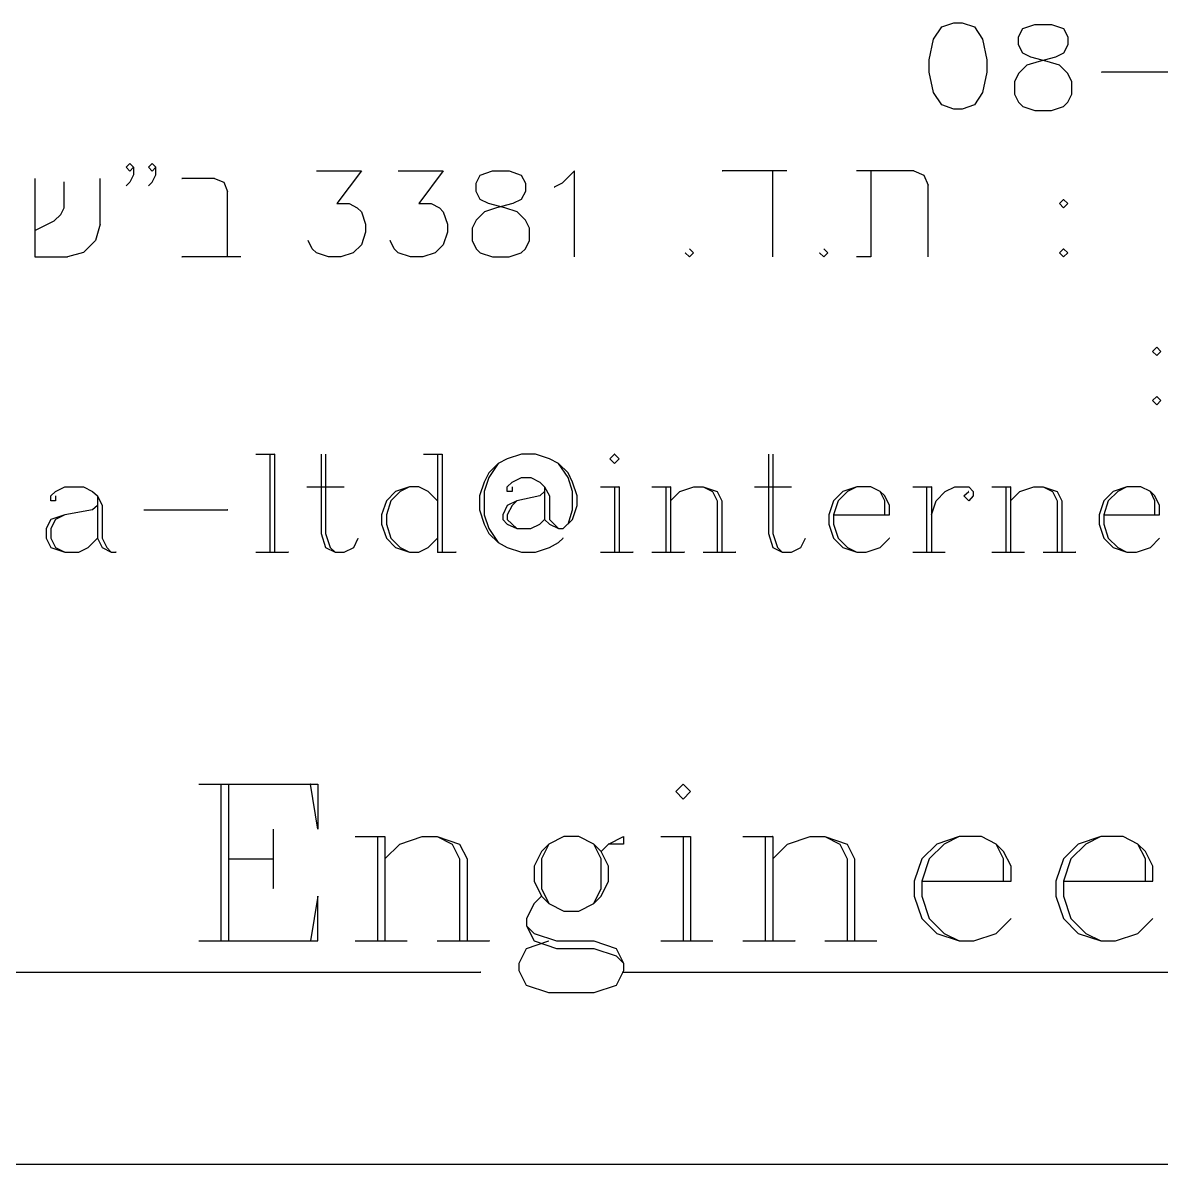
# Model space of a CAD drawing. Extents: x 271 to 16033, y -55852 to 2525.
# Drawn here: x 15936.608 to 15940.24, y -55795.2 to -55791.556 of the extents above; entities that cross this region are included whole.
import ezdxf

# ---------------------------------------------------------------- set-up
doc = ezdxf.new("R2010")
doc.units = 0
doc.header["$MEASUREMENT"] = 0
doc.layers.add('1501-KIR-BETON', color=30, linetype='Continuous')
doc.layers.add('LOGO', color=7, linetype='Continuous')

msp = doc.modelspace()

# ---------------------------------------------------------------- linework, layer by layer
at = {"layer": '1501-KIR-BETON', "color": 250, "linetype": 'Continuous', "ltscale": 0.125}
for p, q in [((15939.51365, -55791.60844, 1172.19571), (15939.54007, -55791.56955, 1172.19571)), ((15939.54007, -55791.56955, 1172.19571), (15939.57897, -55791.55634, 1172.19571)), ((15939.57897, -55791.55634, 1172.19571), (15939.60539, -55791.55634, 1172.19571)), ((15939.60539, -55791.55634, 1172.19571), (15939.60612, -55791.55634, 1172.19571)), ((15939.60539, -55791.55634, 1172.19571), (15939.64429, -55791.56955, 1172.19571)), ((15939.64429, -55791.56955, 1172.19571), (15939.67071, -55791.60844, 1172.19571)), ((15939.79844, -55791.57438, 1172.19571), (15939.83734, -55791.56117, 1172.19571)), ((15939.83734, -55791.56117, 1172.19571), (15939.89018, -55791.56117, 1172.19571)), ((15939.89018, -55791.56117, 1172.19571), (15939.89091, -55791.56117, 1172.19571)), ((15939.89018, -55791.56117, 1172.19571), (15939.92908, -55791.57438, 1172.19571)), ((15939.50044, -55791.67449, 1172.19571), (15939.51365, -55791.60844, 1172.19571)), ((15939.67071, -55791.60844, 1172.19571), (15939.68392, -55791.67449, 1172.19571)), ((15939.78523, -55791.6008, 1172.19571), (15939.79844, -55791.57438, 1172.19571)), ((15939.78523, -55791.62649, 1172.19571), (15939.78523, -55791.6008, 1172.19571)), ((15939.92908, -55791.57438, 1172.19571), (15939.94229, -55791.6008, 1172.19571)), ((15939.94229, -55791.6008, 1172.19571), (15939.94229, -55791.62649, 1172.19571)), ((15939.79844, -55791.65291, 1172.19571), (15939.78523, -55791.62649, 1172.19571)), ((15939.94229, -55791.62649, 1172.19571), (15939.92908, -55791.65291, 1172.19571)), ((15939.50044, -55791.71339, 1172.19571), (15939.50044, -55791.67449, 1172.19571)), ((15939.68392, -55791.67449, 1172.19571), (15939.68392, -55791.71339, 1172.19571)), ((15939.82486, -55791.66612, 1172.19571), (15939.79844, -55791.65291, 1172.19571)), ((15939.85055, -55791.67933, 1172.19571), (15939.81165, -55791.6918, 1172.19571)), ((15939.87697, -55791.67933, 1172.19571), (15939.82486, -55791.66612, 1172.19571)), ((15939.90339, -55791.66612, 1172.19571), (15939.85055, -55791.67933, 1172.19571)), ((15939.91587, -55791.6918, 1172.19571), (15939.87697, -55791.67933, 1172.19571)), ((15939.92908, -55791.65291, 1172.19571), (15939.90339, -55791.66612, 1172.19571)), ((15939.51365, -55791.77871, 1172.19571), (15939.50044, -55791.71339, 1172.19571)), ((15939.68392, -55791.71339, 1172.19571), (15939.67071, -55791.77871, 1172.19571)), ((15939.81165, -55791.6918, 1172.19571), (15939.78523, -55791.71822, 1172.19571)), ((15939.94229, -55791.71822, 1172.19571), (15939.91587, -55791.6918, 1172.19571)), ((15940.28571, -55791.71339, 1172.19571), (15940.05013, -55791.71339, 1172.19571)), ((15940.05013, -55791.71339, 1172.19571), (15940.05086, -55791.71339, 1172.19571)), ((15939.78523, -55791.71822, 1172.19571), (15939.77202, -55791.74464, 1172.19571)), ((15939.77202, -55791.74464, 1172.19571), (15939.77202, -55791.78354, 1172.19571)), ((15939.9555, -55791.74464, 1172.19571), (15939.94229, -55791.71822, 1172.19571)), ((15939.9555, -55791.78354, 1172.19571), (15939.9555, -55791.74464, 1172.19571)), ((15939.54007, -55791.81834, 1172.19571), (15939.51365, -55791.77871, 1172.19571)), ((15939.67071, -55791.77871, 1172.19571), (15939.64429, -55791.81834, 1172.19571)), ((15939.77202, -55791.78354, 1172.19571), (15939.78523, -55791.80996, 1172.19571)), ((15939.94229, -55791.80996, 1172.19571), (15939.9555, -55791.78354, 1172.19571)), ((15939.57897, -55791.83155, 1172.19571), (15939.54007, -55791.81834, 1172.19571)), ((15939.64429, -55791.81834, 1172.19571), (15939.60539, -55791.83155, 1172.19571)), ((15939.78523, -55791.80996, 1172.19571), (15939.79844, -55791.82317, 1172.19571)), ((15939.79844, -55791.82317, 1172.19571), (15939.83734, -55791.83638, 1172.19571)), ((15939.89018, -55791.83638, 1172.19571), (15939.92908, -55791.82317, 1172.19571)), ((15939.92908, -55791.82317, 1172.19571), (15939.94229, -55791.80996, 1172.19571)), ((15939.60539, -55791.83155, 1172.19571), (15939.57897, -55791.83155, 1172.19571)), ((15939.83734, -55791.83638, 1172.19571), (15939.89018, -55791.83638, 1172.19571)), ((15936.93747, -55792.01754, 1172.19571), (15936.9494, -55792.00561, 1172.19571)), ((15936.9494, -55792.00561, 1172.19571), (15936.96134, -55792.01754, 1172.19571)), ((15937.02064, -55792.00561, 1172.19571), (15937.0087, -55792.01754, 1172.19571)), ((15937.03257, -55792.01754, 1172.19571), (15937.02064, -55792.00561, 1172.19571)), ((15936.9494, -55792.02948, 1172.19571), (15936.93747, -55792.01754, 1172.19571)), ((15936.96134, -55792.01754, 1172.19571), (15936.9494, -55792.02948, 1172.19571)), ((15936.96134, -55792.04141, 1172.19571), (15936.9494, -55792.06528, 1172.19571)), ((15936.96134, -55792.01754, 1172.19571), (15936.96134, -55792.04141, 1172.19571)), ((15937.0087, -55792.01754, 1172.19571), (15937.02064, -55792.02948, 1172.19571)), ((15937.02064, -55792.02948, 1172.19571), (15937.03257, -55792.01754, 1172.19571)), ((15937.02064, -55792.06528, 1172.19571), (15937.03257, -55792.04141, 1172.19571)), ((15937.03257, -55792.01754, 1172.19571), (15937.03295, -55792.01754, 1172.19571)), ((15937.03257, -55792.04141, 1172.19571), (15937.03257, -55792.01754, 1172.19571)), ((15937.54461, -55792.02896, 1172.19571), (15937.68845, -55792.02896, 1172.19571)), ((15937.68845, -55792.02896, 1172.19571), (15937.60993, -55792.13318, 1172.19571)), ((15937.80588, -55792.02896, 1172.19571), (15937.94972, -55792.02896, 1172.19571)), ((15937.94972, -55792.02896, 1172.19571), (15937.87119, -55792.13318, 1172.19571)), ((15938.05467, -55792.06786, 1172.19571), (15938.06788, -55792.04217, 1172.19571)), ((15938.06788, -55792.04217, 1172.19571), (15938.10677, -55792.02896, 1172.19571)), ((15938.10677, -55792.02896, 1172.19571), (15938.15961, -55792.02896, 1172.19571)), ((15938.15961, -55792.02896, 1172.19571), (15938.16035, -55792.02896, 1172.19571)), ((15938.15961, -55792.02896, 1172.19571), (15938.19851, -55792.04217, 1172.19571)), ((15938.19851, -55792.04217, 1172.19571), (15938.21172, -55792.06786, 1172.19571)), ((15938.36877, -55792.02896, 1172.19571), (15938.32914, -55792.06786, 1172.19571)), ((15938.36877, -55792.30344, 1172.19571), (15938.36877, -55792.02896, 1172.19571)), ((15939.04543, -55792.02896, 1172.19571), (15938.83994, -55792.02896, 1172.19571)), ((15938.83994, -55792.02896, 1172.19571), (15938.84067, -55792.02896, 1172.19571)), ((15938.99993, -55792.02896, 1172.19571), (15938.99993, -55792.30344, 1172.19571)), ((15939.45127, -55792.02896, 1172.19571), (15939.2678, -55792.02896, 1172.19571)), ((15939.2678, -55792.02896, 1172.19571), (15939.26853, -55792.02896, 1172.19571)), ((15939.31403, -55792.02896, 1172.19571), (15939.31403, -55792.30344, 1172.19571)), ((15939.45127, -55792.02896, 1172.19571), (15939.48356, -55792.04217, 1172.19571)), ((15939.48356, -55792.04217, 1172.19571), (15939.49677, -55792.07447, 1172.19571)), ((15936.64619, -55792.05334, 1172.19571), (15936.64619, -55792.30322, 1172.19571)), ((15936.7398, -55792.06379, 1172.19571), (15936.74018, -55792.06379, 1172.19571)), ((15936.7398, -55792.14696, 1172.19571), (15936.7398, -55792.06379, 1172.19571)), ((15936.8543, -55792.19917, 1172.19571), (15936.8543, -55792.05334, 1172.19571)), ((15936.8543, -55792.05334, 1172.19571), (15936.85467, -55792.05334, 1172.19571)), ((15936.9494, -55792.06528, 1172.19571), (15936.93747, -55792.07684, 1172.19571)), ((15936.93747, -55792.07684, 1172.19571), (15936.93784, -55792.07684, 1172.19571)), ((15937.0087, -55792.07684, 1172.19571), (15937.02064, -55792.06528, 1172.19571)), ((15937.2198, -55792.05334, 1172.19571), (15937.11574, -55792.05334, 1172.19571)), ((15937.11574, -55792.05334, 1172.19571), (15937.11611, -55792.05334, 1172.19571)), ((15937.2198, -55792.05334, 1172.19571), (15937.24926, -55792.06528, 1172.19571)), ((15937.24926, -55792.06528, 1172.19571), (15937.26157, -55792.09474, 1172.19571)), ((15938.05467, -55792.09428, 1172.19571), (15938.05467, -55792.06786, 1172.19571)), ((15938.21172, -55792.06786, 1172.19571), (15938.21172, -55792.09428, 1172.19571)), ((15938.32914, -55792.06786, 1172.19571), (15938.30346, -55792.08107, 1172.19571)), ((15938.30346, -55792.08107, 1172.19571), (15938.30419, -55792.08107, 1172.19571)), ((15939.49677, -55792.30344, 1172.19571), (15939.49677, -55792.07447, 1172.19571)), ((15939.49677, -55792.07447, 1172.19571), (15939.49751, -55792.07447, 1172.19571)), ((15939.49677, -55792.07447, 1172.19571), (15939.49751, -55792.07447, 1172.19571)), ((15937.26157, -55792.30322, 1172.19571), (15937.26157, -55792.09474, 1172.19571)), ((15937.26157, -55792.09474, 1172.19571), (15937.26194, -55792.09474, 1172.19571)), ((15937.26157, -55792.09474, 1172.19571), (15937.26194, -55792.09474, 1172.19571)), ((15938.06788, -55792.1207, 1172.19571), (15938.05467, -55792.09428, 1172.19571)), ((15938.21172, -55792.09428, 1172.19571), (15938.19851, -55792.1207, 1172.19571)), ((15936.72936, -55792.16784, 1172.19571), (15936.7398, -55792.14696, 1172.19571)), ((15937.60993, -55792.13318, 1172.19571), (15937.64882, -55792.13318, 1172.19571)), ((15937.64882, -55792.13318, 1172.19571), (15937.67524, -55792.14639, 1172.19571)), ((15937.67524, -55792.14639, 1172.19571), (15937.68845, -55792.1596, 1172.19571)), ((15937.87119, -55792.13318, 1172.19571), (15937.91082, -55792.13318, 1172.19571)), ((15937.91082, -55792.13318, 1172.19571), (15937.93724, -55792.14639, 1172.19571)), ((15937.93724, -55792.14639, 1172.19571), (15937.94972, -55792.1596, 1172.19571)), ((15938.0943, -55792.13318, 1172.19571), (15938.06788, -55792.1207, 1172.19571)), ((15938.11998, -55792.14639, 1172.19571), (15938.08109, -55792.1596, 1172.19571)), ((15938.1464, -55792.14639, 1172.19571), (15938.0943, -55792.13318, 1172.19571)), ((15938.17209, -55792.13318, 1172.19571), (15938.11998, -55792.14639, 1172.19571)), ((15938.1853, -55792.1596, 1172.19571), (15938.1464, -55792.14639, 1172.19571)), ((15938.19851, -55792.1207, 1172.19571), (15938.17209, -55792.13318, 1172.19571)), ((15939.91583, -55792.13318, 1172.19571), (15939.92904, -55792.1207, 1172.19571)), ((15939.92904, -55792.14639, 1172.19571), (15939.91583, -55792.13318, 1172.19571)), ((15939.92904, -55792.1207, 1172.19571), (15939.92977, -55792.1207, 1172.19571)), ((15939.92904, -55792.1207, 1172.19571), (15939.94225, -55792.13318, 1172.19571)), ((15939.94225, -55792.13318, 1172.19571), (15939.92904, -55792.14639, 1172.19571)), ((15936.64619, -55792.21968, 1172.19571), (15936.70847, -55792.18873, 1172.19571)), ((15936.70847, -55792.18873, 1172.19571), (15936.72936, -55792.16784, 1172.19571)), ((15937.68845, -55792.1596, 1172.19571), (15937.70166, -55792.19923, 1172.19571)), ((15937.94972, -55792.1596, 1172.19571), (15937.96293, -55792.19923, 1172.19571)), ((15938.05467, -55792.18602, 1172.19571), (15938.04146, -55792.21171, 1172.19571)), ((15938.08109, -55792.1596, 1172.19571), (15938.05467, -55792.18602, 1172.19571)), ((15938.21172, -55792.18602, 1172.19571), (15938.1853, -55792.1596, 1172.19571)), ((15938.22493, -55792.21171, 1172.19571), (15938.21172, -55792.18602, 1172.19571)), ((15936.8543, -55792.19917, 1172.19571), (15936.84013, -55792.25101, 1172.19571)), ((15937.70166, -55792.22492, 1172.19571), (15937.68845, -55792.26455, 1172.19571)), ((15937.70166, -55792.19923, 1172.19571), (15937.70166, -55792.22492, 1172.19571)), ((15937.96293, -55792.22492, 1172.19571), (15937.94972, -55792.26455, 1172.19571)), ((15937.96293, -55792.19923, 1172.19571), (15937.96293, -55792.22492, 1172.19571)), ((15938.04146, -55792.21171, 1172.19571), (15938.04146, -55792.25134, 1172.19571)), ((15938.22493, -55792.25134, 1172.19571), (15938.22493, -55792.21171, 1172.19571)), ((15936.84013, -55792.25101, 1172.19571), (15936.80209, -55792.28943, 1172.19571)), ((15937.51819, -55792.25134, 1172.19571), (15937.51892, -55792.25134, 1172.19571)), ((15937.5314, -55792.27776, 1172.19571), (15937.51819, -55792.25134, 1172.19571)), ((15937.78019, -55792.25134, 1172.19571), (15937.78092, -55792.25134, 1172.19571)), ((15937.7934, -55792.27776, 1172.19571), (15937.78019, -55792.25134, 1172.19571)), ((15938.04146, -55792.25134, 1172.19571), (15938.05467, -55792.27776, 1172.19571)), ((15938.21172, -55792.27776, 1172.19571), (15938.22493, -55792.25134, 1172.19571)), ((15936.80209, -55792.28943, 1172.19571), (15936.75025, -55792.30322, 1172.19571)), ((15937.54461, -55792.29097, 1172.19571), (15937.5314, -55792.27776, 1172.19571)), ((15937.58351, -55792.30344, 1172.19571), (15937.54461, -55792.29097, 1172.19571)), ((15937.66203, -55792.29097, 1172.19571), (15937.62314, -55792.30344, 1172.19571)), ((15937.68845, -55792.26455, 1172.19571), (15937.66203, -55792.29097, 1172.19571)), ((15937.80588, -55792.29097, 1172.19571), (15937.7934, -55792.27776, 1172.19571)), ((15937.84551, -55792.30344, 1172.19571), (15937.80588, -55792.29097, 1172.19571)), ((15937.92403, -55792.29097, 1172.19571), (15937.8844, -55792.30344, 1172.19571)), ((15937.94972, -55792.26455, 1172.19571), (15937.92403, -55792.29097, 1172.19571)), ((15938.05467, -55792.27776, 1172.19571), (15938.06788, -55792.29097, 1172.19571)), ((15938.06788, -55792.29097, 1172.19571), (15938.10677, -55792.30344, 1172.19571)), ((15938.15961, -55792.30344, 1172.19571), (15938.19851, -55792.29097, 1172.19571)), ((15938.19851, -55792.29097, 1172.19571), (15938.21172, -55792.27776, 1172.19571)), ((15938.72178, -55792.29097, 1172.19571), (15938.72251, -55792.29097, 1172.19571)), ((15938.73499, -55792.30344, 1172.19571), (15938.72178, -55792.29097, 1172.19571)), ((15938.73499, -55792.27776, 1172.19571), (15938.7482, -55792.29097, 1172.19571)), ((15938.7482, -55792.29097, 1172.19571), (15938.73499, -55792.30344, 1172.19571)), ((15939.15037, -55792.29097, 1172.19571), (15939.15111, -55792.29097, 1172.19571)), ((15939.16358, -55792.30344, 1172.19571), (15939.15037, -55792.29097, 1172.19571)), ((15939.16358, -55792.27776, 1172.19571), (15939.17679, -55792.29097, 1172.19571)), ((15939.17679, -55792.29097, 1172.19571), (15939.16358, -55792.30344, 1172.19571)), ((15939.91583, -55792.29097, 1172.19571), (15939.92904, -55792.27776, 1172.19571)), ((15939.92904, -55792.30344, 1172.19571), (15939.91583, -55792.29097, 1172.19571)), ((15939.92904, -55792.27776, 1172.19571), (15939.92977, -55792.27776, 1172.19571)), ((15939.92904, -55792.27776, 1172.19571), (15939.94225, -55792.29097, 1172.19571)), ((15939.94225, -55792.29097, 1172.19571), (15939.92904, -55792.30344, 1172.19571)), ((15936.64619, -55792.30322, 1172.19571), (15936.75025, -55792.30322, 1172.19571)), ((15936.75025, -55792.30322, 1172.19571), (15936.75062, -55792.30322, 1172.19571)), ((15936.75025, -55792.30322, 1172.19571), (15936.75062, -55792.30322, 1172.19571)), ((15937.30334, -55792.30322, 1172.19571), (15937.11574, -55792.30322, 1172.19571)), ((15937.11574, -55792.30322, 1172.19571), (15937.11611, -55792.30322, 1172.19571)), ((15937.62314, -55792.30344, 1172.19571), (15937.58351, -55792.30344, 1172.19571)), ((15937.8844, -55792.30344, 1172.19571), (15937.84551, -55792.30344, 1172.19571)), ((15938.10677, -55792.30344, 1172.19571), (15938.15961, -55792.30344, 1172.19571)), ((15938.99993, -55792.30344, 1172.19571), (15939.00066, -55792.30344, 1172.19571)), ((15939.2678, -55792.30344, 1172.19571), (15939.26853, -55792.30344, 1172.19571)), ((15939.31403, -55792.30344, 1172.19571), (15939.2678, -55792.30344, 1172.19571)), ((15940.21306, -55792.60507, 1172.19571), (15940.22627, -55792.59186, 1172.19571)), ((15940.22627, -55792.59186, 1172.19571), (15940.227, -55792.59186, 1172.19571)), ((15940.22627, -55792.59186, 1172.19571), (15940.23948, -55792.60507, 1172.19571)), ((15940.22627, -55792.61828, 1172.19571), (15940.21306, -55792.60507, 1172.19571)), ((15940.23948, -55792.60507, 1172.19571), (15940.22627, -55792.61828, 1172.19571)), ((15940.21306, -55792.76213, 1172.19571), (15940.22627, -55792.74892, 1172.19571)), ((15940.22627, -55792.77534, 1172.19571), (15940.21306, -55792.76213, 1172.19571)), ((15940.22627, -55792.74892, 1172.19571), (15940.227, -55792.74892, 1172.19571)), ((15940.22627, -55792.74892, 1172.19571), (15940.23948, -55792.76213, 1172.19571)), ((15940.23948, -55792.76213, 1172.19571), (15940.22627, -55792.77534, 1172.19571)), ((15937.35113, -55792.93313, 1172.19571), (15937.41058, -55792.93313, 1172.19571)), ((15937.3959, -55792.93313, 1172.19571), (15937.3959, -55793.24576, 1172.19571)), ((15937.41058, -55792.93313, 1172.19571), (15937.40984, -55792.93313, 1172.19571)), ((15937.41058, -55792.93313, 1172.19571), (15937.41058, -55793.24576, 1172.19571)), ((15937.55956, -55792.93313, 1172.19571), (15937.55956, -55793.18632, 1172.19571)), ((15937.57424, -55792.93313, 1172.19571), (15937.57424, -55793.18632, 1172.19571)), ((15937.88688, -55792.93313, 1172.19571), (15937.94632, -55792.93313, 1172.19571)), ((15937.93091, -55792.93313, 1172.19571), (15937.93091, -55793.24576, 1172.19571)), ((15937.94632, -55792.93313, 1172.19571), (15937.94559, -55792.93313, 1172.19571)), ((15937.94632, -55792.93313, 1172.19571), (15937.94632, -55793.24576, 1172.19571)), ((15938.15402, -55792.9478, 1172.19571), (15938.12466, -55792.96321, 1172.19571)), ((15938.19878, -55792.93313, 1172.19571), (15938.15402, -55792.9478, 1172.19571)), ((15938.24355, -55792.93313, 1172.19571), (15938.19878, -55792.93313, 1172.19571)), ((15938.28832, -55792.9478, 1172.19571), (15938.24355, -55792.93313, 1172.19571)), ((15938.31767, -55792.96321, 1172.19571), (15938.28832, -55792.9478, 1172.19571)), ((15938.49601, -55792.93313, 1172.19571), (15938.48133, -55792.9478, 1172.19571)), ((15938.48133, -55792.9478, 1172.19571), (15938.49601, -55792.96321, 1172.19571)), ((15938.49601, -55792.93313, 1172.19571), (15938.49528, -55792.93313, 1172.19571)), ((15938.51069, -55792.9478, 1172.19571), (15938.49601, -55792.93313, 1172.19571)), ((15938.49601, -55792.96321, 1172.19571), (15938.51069, -55792.9478, 1172.19571)), ((15938.98699, -55792.93313, 1172.19571), (15938.98699, -55793.18632, 1172.19571)), ((15939.00167, -55792.93313, 1172.19571), (15939.00167, -55793.18632, 1172.19571)), ((15938.09457, -55792.99257, 1172.19571), (15938.07989, -55793.02266, 1172.19571)), ((15938.12466, -55792.96321, 1172.19571), (15938.09457, -55792.99257, 1172.19571)), ((15938.12466, -55792.96321, 1172.19571), (15938.09457, -55793.00725, 1172.19571)), ((15938.31767, -55792.96321, 1172.19571), (15938.31694, -55792.96321, 1172.19571)), ((15938.34776, -55792.99257, 1172.19571), (15938.31767, -55792.96321, 1172.19571)), ((15938.34776, -55793.00725, 1172.19571), (15938.31767, -55792.96321, 1172.19571)), ((15938.36244, -55793.02266, 1172.19571), (15938.34776, -55792.99257, 1172.19571)), ((15938.07989, -55793.02266, 1172.19571), (15938.06521, -55793.06669, 1172.19571)), ((15938.09457, -55793.00725, 1172.19571), (15938.07989, -55793.05202, 1172.19571)), ((15938.15402, -55793.03734, 1172.19571), (15938.16943, -55793.02266, 1172.19571)), ((15938.16943, -55793.02266, 1172.19571), (15938.19878, -55793.00725, 1172.19571)), ((15938.19878, -55793.00725, 1172.19571), (15938.22887, -55793.00725, 1172.19571)), ((15938.22887, -55793.00725, 1172.19571), (15938.25823, -55793.02266, 1172.19571)), ((15938.25823, -55793.02266, 1172.19571), (15938.27291, -55793.03734, 1172.19571)), ((15938.36244, -55793.05202, 1172.19571), (15938.34776, -55793.00725, 1172.19571)), ((15938.37712, -55793.06669, 1172.19571), (15938.36244, -55793.02266, 1172.19571)), ((15936.69723, -55793.06669, 1172.19571), (15936.71191, -55793.05202, 1172.19571)), ((15936.71191, -55793.05202, 1172.19571), (15936.742, -55793.03734, 1172.19571)), ((15936.742, -55793.03734, 1172.19571), (15936.80144, -55793.03734, 1172.19571)), ((15936.80144, -55793.03734, 1172.19571), (15936.8308, -55793.05202, 1172.19571)), ((15936.8308, -55793.05202, 1172.19571), (15936.84621, -55793.06669, 1172.19571)), ((15937.51479, -55793.03734, 1172.19571), (15937.63368, -55793.03734, 1172.19571)), ((15937.63368, -55793.03734, 1172.19571), (15937.63295, -55793.03734, 1172.19571)), ((15937.79734, -55793.05202, 1172.19571), (15937.76799, -55793.08211, 1172.19571)), ((15937.81202, -55793.05202, 1172.19571), (15937.78266, -55793.08211, 1172.19571)), ((15937.84211, -55793.03734, 1172.19571), (15937.79734, -55793.05202, 1172.19571)), ((15937.84211, -55793.03734, 1172.19571), (15937.81202, -55793.05202, 1172.19571)), ((15937.87146, -55793.03734, 1172.19571), (15937.84211, -55793.03734, 1172.19571)), ((15937.90155, -55793.05202, 1172.19571), (15937.87146, -55793.03734, 1172.19571)), ((15937.93091, -55793.08211, 1172.19571), (15937.90155, -55793.05202, 1172.19571)), ((15938.07989, -55793.05202, 1172.19571), (15938.07989, -55793.12687, 1172.19571)), ((15938.15402, -55793.05202, 1172.19571), (15938.15402, -55793.03734, 1172.19571)), ((15938.16943, -55793.05202, 1172.19571), (15938.15402, -55793.05202, 1172.19571)), ((15938.16943, -55793.03734, 1172.19571), (15938.16943, -55793.05202, 1172.19571)), ((15938.27291, -55793.05202, 1172.19571), (15938.25823, -55793.06669, 1172.19571)), ((15938.27291, -55793.03734, 1172.19571), (15938.27291, -55793.14155, 1172.19571)), ((15938.27291, -55793.03734, 1172.19571), (15938.28832, -55793.06669, 1172.19571)), ((15938.36244, -55793.11146, 1172.19571), (15938.36244, -55793.05202, 1172.19571)), ((15938.45124, -55793.03734, 1172.19571), (15938.51069, -55793.03734, 1172.19571)), ((15938.49601, -55793.03734, 1172.19571), (15938.49601, -55793.24576, 1172.19571)), ((15938.51069, -55793.03734, 1172.19571), (15938.50995, -55793.03734, 1172.19571)), ((15938.51069, -55793.03734, 1172.19571), (15938.51069, -55793.24576, 1172.19571)), ((15938.6149, -55793.03734, 1172.19571), (15938.67435, -55793.03734, 1172.19571)), ((15938.65967, -55793.03734, 1172.19571), (15938.65967, -55793.24576, 1172.19571)), ((15938.67435, -55793.03734, 1172.19571), (15938.67361, -55793.03734, 1172.19571)), ((15938.67435, -55793.03734, 1172.19571), (15938.67435, -55793.24576, 1172.19571)), ((15938.67435, -55793.08211, 1172.19571), (15938.70444, -55793.05202, 1172.19571)), ((15938.70444, -55793.05202, 1172.19571), (15938.7492, -55793.03734, 1172.19571)), ((15938.7492, -55793.03734, 1172.19571), (15938.77856, -55793.03734, 1172.19571)), ((15938.77856, -55793.03734, 1172.19571), (15938.82333, -55793.05202, 1172.19571)), ((15938.77856, -55793.03734, 1172.19571), (15938.80865, -55793.05202, 1172.19571)), ((15938.80865, -55793.05202, 1172.19571), (15938.82333, -55793.08211, 1172.19571)), ((15938.82333, -55793.05202, 1172.19571), (15938.83801, -55793.08211, 1172.19571)), ((15938.94222, -55793.03734, 1172.19571), (15939.06111, -55793.03734, 1172.19571)), ((15939.06111, -55793.03734, 1172.19571), (15939.06038, -55793.03734, 1172.19571)), ((15939.22477, -55793.05202, 1172.19571), (15939.19468, -55793.08211, 1172.19571)), ((15939.23945, -55793.05202, 1172.19571), (15939.21009, -55793.08211, 1172.19571)), ((15939.26954, -55793.03734, 1172.19571), (15939.22477, -55793.05202, 1172.19571)), ((15939.26954, -55793.03734, 1172.19571), (15939.23945, -55793.05202, 1172.19571)), ((15939.31357, -55793.03734, 1172.19571), (15939.26954, -55793.03734, 1172.19571)), ((15939.34366, -55793.05202, 1172.19571), (15939.31357, -55793.03734, 1172.19571)), ((15939.34366, -55793.05202, 1172.19571), (15939.34293, -55793.05202, 1172.19571)), ((15939.35834, -55793.06669, 1172.19571), (15939.34366, -55793.05202, 1172.19571)), ((15939.35834, -55793.08211, 1172.19571), (15939.34366, -55793.05202, 1172.19571)), ((15939.44787, -55793.03734, 1172.19571), (15939.50732, -55793.03734, 1172.19571)), ((15939.49191, -55793.03734, 1172.19571), (15939.49191, -55793.24576, 1172.19571)), ((15939.50732, -55793.03734, 1172.19571), (15939.50659, -55793.03734, 1172.19571)), ((15939.50732, -55793.03734, 1172.19571), (15939.50732, -55793.24576, 1172.19571)), ((15939.522, -55793.08211, 1172.19571), (15939.55135, -55793.05202, 1172.19571)), ((15939.55135, -55793.05202, 1172.19571), (15939.58144, -55793.03734, 1172.19571)), ((15939.58144, -55793.03734, 1172.19571), (15939.62621, -55793.03734, 1172.19571)), ((15939.6108, -55793.06669, 1172.19571), (15939.62621, -55793.05202, 1172.19571)), ((15939.62621, -55793.05202, 1172.19571), (15939.62548, -55793.05202, 1172.19571)), ((15939.62621, -55793.03734, 1172.19571), (15939.64089, -55793.05202, 1172.19571)), ((15939.64089, -55793.05202, 1172.19571), (15939.64089, -55793.06669, 1172.19571)), ((15939.70033, -55793.03734, 1172.19571), (15939.75978, -55793.03734, 1172.19571)), ((15939.7451, -55793.03734, 1172.19571), (15939.7451, -55793.24576, 1172.19571)), ((15939.75978, -55793.03734, 1172.19571), (15939.75905, -55793.03734, 1172.19571)), ((15939.75978, -55793.03734, 1172.19571), (15939.75978, -55793.24576, 1172.19571)), ((15939.75978, -55793.08211, 1172.19571), (15939.78987, -55793.05202, 1172.19571)), ((15939.78987, -55793.05202, 1172.19571), (15939.8339, -55793.03734, 1172.19571)), ((15939.8339, -55793.03734, 1172.19571), (15939.86399, -55793.03734, 1172.19571)), ((15939.86399, -55793.03734, 1172.19571), (15939.90876, -55793.05202, 1172.19571)), ((15939.86399, -55793.03734, 1172.19571), (15939.89335, -55793.05202, 1172.19571)), ((15939.89335, -55793.05202, 1172.19571), (15939.90876, -55793.08211, 1172.19571)), ((15939.90876, -55793.05202, 1172.19571), (15939.92344, -55793.08211, 1172.19571)), ((15940.0871, -55793.05202, 1172.19571), (15940.05701, -55793.08211, 1172.19571)), ((15940.10178, -55793.05202, 1172.19571), (15940.07169, -55793.08211, 1172.19571)), ((15940.13113, -55793.03734, 1172.19571), (15940.0871, -55793.05202, 1172.19571)), ((15940.13113, -55793.03734, 1172.19571), (15940.10178, -55793.05202, 1172.19571)), ((15940.1759, -55793.03734, 1172.19571), (15940.13113, -55793.03734, 1172.19571)), ((15940.20599, -55793.05202, 1172.19571), (15940.1759, -55793.03734, 1172.19571)), ((15940.20599, -55793.05202, 1172.19571), (15940.20526, -55793.05202, 1172.19571)), ((15940.22067, -55793.06669, 1172.19571), (15940.20599, -55793.05202, 1172.19571)), ((15940.22067, -55793.08211, 1172.19571), (15940.20599, -55793.05202, 1172.19571)), ((15936.69723, -55793.08211, 1172.19571), (15936.69723, -55793.06669, 1172.19571)), ((15936.71191, -55793.08211, 1172.19571), (15936.69723, -55793.08211, 1172.19571)), ((15936.71191, -55793.06669, 1172.19571), (15936.71191, -55793.08211, 1172.19571)), ((15936.84621, -55793.09678, 1172.19571), (15936.8308, -55793.11146, 1172.19571)), ((15936.84621, -55793.06669, 1172.19571), (15936.84621, -55793.201, 1172.19571)), ((15936.84621, -55793.06669, 1172.19571), (15936.86089, -55793.09678, 1172.19571)), ((15936.86089, -55793.09678, 1172.19571), (15936.86089, -55793.201, 1172.19571)), ((15937.76799, -55793.08211, 1172.19571), (15937.75257, -55793.12687, 1172.19571)), ((15937.78266, -55793.08211, 1172.19571), (15937.76799, -55793.12687, 1172.19571)), ((15938.06521, -55793.06669, 1172.19571), (15938.06521, -55793.11146, 1172.19571)), ((15938.15402, -55793.09678, 1172.19571), (15938.13934, -55793.12687, 1172.19571)), ((15938.1841, -55793.08211, 1172.19571), (15938.15402, -55793.09678, 1172.19571)), ((15938.16943, -55793.09678, 1172.19571), (15938.15402, -55793.12687, 1172.19571)), ((15938.1841, -55793.08211, 1172.19571), (15938.16943, -55793.09678, 1172.19571)), ((15938.25823, -55793.06669, 1172.19571), (15938.1841, -55793.08211, 1172.19571)), ((15938.28832, -55793.06669, 1172.19571), (15938.28832, -55793.14155, 1172.19571)), ((15938.36244, -55793.14155, 1172.19571), (15938.37712, -55793.09678, 1172.19571)), ((15938.37712, -55793.09678, 1172.19571), (15938.37712, -55793.06669, 1172.19571)), ((15938.82333, -55793.08211, 1172.19571), (15938.82333, -55793.24576, 1172.19571)), ((15938.83801, -55793.08211, 1172.19571), (15938.83801, -55793.24576, 1172.19571)), ((15939.19468, -55793.08211, 1172.19571), (15939.18, -55793.12687, 1172.19571)), ((15939.21009, -55793.08211, 1172.19571), (15939.19468, -55793.12687, 1172.19571)), ((15939.37302, -55793.09678, 1172.19571), (15939.35834, -55793.06669, 1172.19571)), ((15939.35834, -55793.12687, 1172.19571), (15939.35834, -55793.08211, 1172.19571)), ((15939.37302, -55793.12687, 1172.19571), (15939.37302, -55793.09678, 1172.19571)), ((15939.50732, -55793.12687, 1172.19571), (15939.522, -55793.08211, 1172.19571)), ((15939.62621, -55793.08211, 1172.19571), (15939.6108, -55793.06669, 1172.19571)), ((15939.64089, -55793.06669, 1172.19571), (15939.62621, -55793.08211, 1172.19571)), ((15939.90876, -55793.08211, 1172.19571), (15939.90876, -55793.24576, 1172.19571)), ((15939.92344, -55793.08211, 1172.19571), (15939.92344, -55793.24576, 1172.19571)), ((15940.05701, -55793.08211, 1172.19571), (15940.04233, -55793.12687, 1172.19571)), ((15940.07169, -55793.08211, 1172.19571), (15940.05701, -55793.12687, 1172.19571)), ((15940.23535, -55793.09678, 1172.19571), (15940.22067, -55793.06669, 1172.19571)), ((15940.22067, -55793.12687, 1172.19571), (15940.22067, -55793.08211, 1172.19571)), ((15940.23535, -55793.12687, 1172.19571), (15940.23535, -55793.09678, 1172.19571)), ((15936.742, -55793.12687, 1172.19571), (15936.69723, -55793.14155, 1172.19571)), ((15936.742, -55793.12687, 1172.19571), (15936.71191, -55793.14155, 1172.19571)), ((15936.8308, -55793.11146, 1172.19571), (15936.742, -55793.12687, 1172.19571)), ((15936.99446, -55793.11146, 1172.19571), (15937.26233, -55793.11146, 1172.19571)), ((15937.26233, -55793.11146, 1172.19571), (15937.2616, -55793.11146, 1172.19571)), ((15937.75257, -55793.12687, 1172.19571), (15937.75257, -55793.15623, 1172.19571)), ((15937.76799, -55793.12687, 1172.19571), (15937.76799, -55793.15623, 1172.19571)), ((15938.06521, -55793.11146, 1172.19571), (15938.07989, -55793.15623, 1172.19571)), ((15938.07989, -55793.12687, 1172.19571), (15938.09457, -55793.17091, 1172.19571)), ((15938.13934, -55793.12687, 1172.19571), (15938.13934, -55793.14155, 1172.19571)), ((15938.15402, -55793.12687, 1172.19571), (15938.15402, -55793.14155, 1172.19571)), ((15938.34776, -55793.15623, 1172.19571), (15938.36244, -55793.11146, 1172.19571)), ((15939.18, -55793.12687, 1172.19571), (15939.18, -55793.15623, 1172.19571)), ((15939.19468, -55793.12687, 1172.19571), (15939.37302, -55793.12687, 1172.19571)), ((15939.19468, -55793.12687, 1172.19571), (15939.19468, -55793.15623, 1172.19571)), ((15940.04233, -55793.12687, 1172.19571), (15940.04233, -55793.15623, 1172.19571)), ((15940.05701, -55793.12687, 1172.19571), (15940.05701, -55793.15623, 1172.19571)), ((15940.05701, -55793.12687, 1172.19571), (15940.23535, -55793.12687, 1172.19571)), ((15936.69723, -55793.14155, 1172.19571), (15936.68255, -55793.17091, 1172.19571)), ((15936.68255, -55793.17091, 1172.19571), (15936.68255, -55793.201, 1172.19571)), ((15936.71191, -55793.14155, 1172.19571), (15936.69723, -55793.17091, 1172.19571)), ((15936.69723, -55793.17091, 1172.19571), (15936.69723, -55793.201, 1172.19571)), ((15937.75257, -55793.15623, 1172.19571), (15937.76799, -55793.201, 1172.19571)), ((15937.76799, -55793.15623, 1172.19571), (15937.78266, -55793.201, 1172.19571)), ((15938.07989, -55793.15623, 1172.19571), (15938.09457, -55793.18632, 1172.19571)), ((15938.09457, -55793.17091, 1172.19571), (15938.12466, -55793.21568, 1172.19571)), ((15938.13934, -55793.14155, 1172.19571), (15938.15402, -55793.15623, 1172.19571)), ((15938.15402, -55793.14155, 1172.19571), (15938.1841, -55793.17091, 1172.19571)), ((15938.15402, -55793.15623, 1172.19571), (15938.1841, -55793.17091, 1172.19571)), ((15938.1841, -55793.17091, 1172.19571), (15938.18337, -55793.17091, 1172.19571)), ((15938.1841, -55793.17091, 1172.19571), (15938.22887, -55793.17091, 1172.19571)), ((15938.22887, -55793.17091, 1172.19571), (15938.25823, -55793.15623, 1172.19571)), ((15938.25823, -55793.15623, 1172.19571), (15938.27291, -55793.14155, 1172.19571)), ((15938.27291, -55793.14155, 1172.19571), (15938.27217, -55793.14155, 1172.19571)), ((15938.27291, -55793.14155, 1172.19571), (15938.28832, -55793.15623, 1172.19571)), ((15938.28832, -55793.14155, 1172.19571), (15938.31767, -55793.17091, 1172.19571)), ((15938.28832, -55793.15623, 1172.19571), (15938.31767, -55793.17091, 1172.19571)), ((15938.31767, -55793.17091, 1172.19571), (15938.31694, -55793.17091, 1172.19571)), ((15938.31767, -55793.17091, 1172.19571), (15938.33235, -55793.17091, 1172.19571)), ((15938.33235, -55793.17091, 1172.19571), (15938.36244, -55793.14155, 1172.19571)), ((15939.18, -55793.15623, 1172.19571), (15939.19468, -55793.201, 1172.19571)), ((15939.19468, -55793.15623, 1172.19571), (15939.21009, -55793.201, 1172.19571)), ((15940.04233, -55793.15623, 1172.19571), (15940.05701, -55793.201, 1172.19571)), ((15940.05701, -55793.15623, 1172.19571), (15940.07169, -55793.201, 1172.19571)), ((15936.68255, -55793.201, 1172.19571), (15936.69723, -55793.23109, 1172.19571)), ((15936.69723, -55793.201, 1172.19571), (15936.71191, -55793.23109, 1172.19571)), ((15936.81612, -55793.23109, 1172.19571), (15936.84621, -55793.201, 1172.19571)), ((15936.84621, -55793.201, 1172.19571), (15936.84548, -55793.201, 1172.19571)), ((15936.84621, -55793.201, 1172.19571), (15936.86089, -55793.23109, 1172.19571)), ((15936.86089, -55793.201, 1172.19571), (15936.87557, -55793.23109, 1172.19571)), ((15937.55956, -55793.18632, 1172.19571), (15937.57424, -55793.23109, 1172.19571)), ((15937.57424, -55793.18632, 1172.19571), (15937.58891, -55793.23109, 1172.19571)), ((15937.66377, -55793.23109, 1172.19571), (15937.67845, -55793.201, 1172.19571)), ((15937.67845, -55793.201, 1172.19571), (15937.67772, -55793.201, 1172.19571)), ((15937.76799, -55793.201, 1172.19571), (15937.79734, -55793.23109, 1172.19571)), ((15937.78266, -55793.201, 1172.19571), (15937.81202, -55793.23109, 1172.19571)), ((15937.90155, -55793.23109, 1172.19571), (15937.93091, -55793.201, 1172.19571)), ((15937.93091, -55793.201, 1172.19571), (15937.93018, -55793.201, 1172.19571)), ((15938.09457, -55793.18632, 1172.19571), (15938.12466, -55793.21568, 1172.19571)), ((15938.31767, -55793.21568, 1172.19571), (15938.33235, -55793.201, 1172.19571)), ((15938.33235, -55793.201, 1172.19571), (15938.33162, -55793.201, 1172.19571)), ((15938.98699, -55793.18632, 1172.19571), (15939.00167, -55793.23109, 1172.19571)), ((15939.00167, -55793.18632, 1172.19571), (15939.01634, -55793.23109, 1172.19571)), ((15939.09047, -55793.23109, 1172.19571), (15939.10588, -55793.201, 1172.19571)), ((15939.10588, -55793.201, 1172.19571), (15939.10514, -55793.201, 1172.19571)), ((15939.19468, -55793.201, 1172.19571), (15939.22477, -55793.23109, 1172.19571)), ((15939.21009, -55793.201, 1172.19571), (15939.23945, -55793.23109, 1172.19571)), ((15939.34366, -55793.23109, 1172.19571), (15939.37302, -55793.201, 1172.19571)), ((15939.37302, -55793.201, 1172.19571), (15939.37228, -55793.201, 1172.19571)), ((15940.05701, -55793.201, 1172.19571), (15940.0871, -55793.23109, 1172.19571)), ((15940.07169, -55793.201, 1172.19571), (15940.10178, -55793.23109, 1172.19571)), ((15940.20599, -55793.23109, 1172.19571), (15940.23535, -55793.201, 1172.19571)), ((15940.23535, -55793.201, 1172.19571), (15940.23461, -55793.201, 1172.19571)), ((15936.69723, -55793.23109, 1172.19571), (15936.742, -55793.24576, 1172.19571)), ((15936.71191, -55793.23109, 1172.19571), (15936.742, -55793.24576, 1172.19571)), ((15936.742, -55793.24576, 1172.19571), (15936.74126, -55793.24576, 1172.19571)), ((15936.742, -55793.24576, 1172.19571), (15936.78677, -55793.24576, 1172.19571)), ((15936.78677, -55793.24576, 1172.19571), (15936.81612, -55793.23109, 1172.19571)), ((15936.86089, -55793.23109, 1172.19571), (15936.89025, -55793.24576, 1172.19571)), ((15936.87557, -55793.23109, 1172.19571), (15936.89025, -55793.24576, 1172.19571)), ((15936.89025, -55793.24576, 1172.19571), (15936.88951, -55793.24576, 1172.19571)), ((15936.89025, -55793.24576, 1172.19571), (15936.90566, -55793.24576, 1172.19571)), ((15936.90566, -55793.24576, 1172.19571), (15936.90492, -55793.24576, 1172.19571)), ((15937.35113, -55793.24576, 1172.19571), (15937.45535, -55793.24576, 1172.19571)), ((15937.3959, -55793.24576, 1172.19571), (15937.39517, -55793.24576, 1172.19571)), ((15937.41058, -55793.24576, 1172.19571), (15937.40984, -55793.24576, 1172.19571)), ((15937.45535, -55793.24576, 1172.19571), (15937.45461, -55793.24576, 1172.19571)), ((15937.57424, -55793.23109, 1172.19571), (15937.60433, -55793.24576, 1172.19571)), ((15937.58891, -55793.23109, 1172.19571), (15937.60433, -55793.24576, 1172.19571)), ((15937.60433, -55793.24576, 1172.19571), (15937.60359, -55793.24576, 1172.19571)), ((15937.60433, -55793.24576, 1172.19571), (15937.63368, -55793.24576, 1172.19571)), ((15937.63368, -55793.24576, 1172.19571), (15937.66377, -55793.23109, 1172.19571)), ((15937.79734, -55793.23109, 1172.19571), (15937.84211, -55793.24576, 1172.19571)), ((15937.81202, -55793.23109, 1172.19571), (15937.84211, -55793.24576, 1172.19571)), ((15937.84211, -55793.24576, 1172.19571), (15937.84138, -55793.24576, 1172.19571)), ((15937.84211, -55793.24576, 1172.19571), (15937.87146, -55793.24576, 1172.19571)), ((15937.87146, -55793.24576, 1172.19571), (15937.90155, -55793.23109, 1172.19571)), ((15937.93091, -55793.24576, 1172.19571), (15937.93018, -55793.24576, 1172.19571)), ((15937.93091, -55793.24576, 1172.19571), (15937.99036, -55793.24576, 1172.19571)), ((15937.94632, -55793.24576, 1172.19571), (15937.94559, -55793.24576, 1172.19571)), ((15937.99036, -55793.24576, 1172.19571), (15937.98962, -55793.24576, 1172.19571)), ((15938.12466, -55793.21568, 1172.19571), (15938.12393, -55793.21568, 1172.19571)), ((15938.12466, -55793.21568, 1172.19571), (15938.15402, -55793.23109, 1172.19571)), ((15938.15402, -55793.23109, 1172.19571), (15938.19878, -55793.24576, 1172.19571)), ((15938.19878, -55793.24576, 1172.19571), (15938.24355, -55793.24576, 1172.19571)), ((15938.24355, -55793.24576, 1172.19571), (15938.28832, -55793.23109, 1172.19571)), ((15938.28832, -55793.23109, 1172.19571), (15938.31767, -55793.21568, 1172.19571)), ((15938.45124, -55793.24576, 1172.19571), (15938.55546, -55793.24576, 1172.19571)), ((15938.49601, -55793.24576, 1172.19571), (15938.49528, -55793.24576, 1172.19571)), ((15938.51069, -55793.24576, 1172.19571), (15938.50995, -55793.24576, 1172.19571)), ((15938.55546, -55793.24576, 1172.19571), (15938.55472, -55793.24576, 1172.19571)), ((15938.6149, -55793.24576, 1172.19571), (15938.71912, -55793.24576, 1172.19571)), ((15938.65967, -55793.24576, 1172.19571), (15938.65894, -55793.24576, 1172.19571)), ((15938.67435, -55793.24576, 1172.19571), (15938.67361, -55793.24576, 1172.19571)), ((15938.71912, -55793.24576, 1172.19571), (15938.71838, -55793.24576, 1172.19571)), ((15938.77856, -55793.24576, 1172.19571), (15938.88277, -55793.24576, 1172.19571)), ((15938.82333, -55793.24576, 1172.19571), (15938.82259, -55793.24576, 1172.19571)), ((15938.83801, -55793.24576, 1172.19571), (15938.83727, -55793.24576, 1172.19571)), ((15938.88277, -55793.24576, 1172.19571), (15938.88204, -55793.24576, 1172.19571)), ((15939.00167, -55793.23109, 1172.19571), (15939.03102, -55793.24576, 1172.19571)), ((15939.01634, -55793.23109, 1172.19571), (15939.03102, -55793.24576, 1172.19571)), ((15939.03102, -55793.24576, 1172.19571), (15939.03029, -55793.24576, 1172.19571)), ((15939.03102, -55793.24576, 1172.19571), (15939.06111, -55793.24576, 1172.19571)), ((15939.06111, -55793.24576, 1172.19571), (15939.09047, -55793.23109, 1172.19571)), ((15939.22477, -55793.23109, 1172.19571), (15939.26954, -55793.24576, 1172.19571)), ((15939.23945, -55793.23109, 1172.19571), (15939.26954, -55793.24576, 1172.19571)), ((15939.26954, -55793.24576, 1172.19571), (15939.2688, -55793.24576, 1172.19571)), ((15939.26954, -55793.24576, 1172.19571), (15939.29889, -55793.24576, 1172.19571)), ((15939.29889, -55793.24576, 1172.19571), (15939.34366, -55793.23109, 1172.19571)), ((15939.44787, -55793.24576, 1172.19571), (15939.55135, -55793.24576, 1172.19571)), ((15939.49191, -55793.24576, 1172.19571), (15939.49117, -55793.24576, 1172.19571)), ((15939.50732, -55793.24576, 1172.19571), (15939.50659, -55793.24576, 1172.19571)), ((15939.55135, -55793.24576, 1172.19571), (15939.55062, -55793.24576, 1172.19571)), ((15939.70033, -55793.24576, 1172.19571), (15939.80455, -55793.24576, 1172.19571)), ((15939.7451, -55793.24576, 1172.19571), (15939.74437, -55793.24576, 1172.19571)), ((15939.75978, -55793.24576, 1172.19571), (15939.75905, -55793.24576, 1172.19571)), ((15939.80455, -55793.24576, 1172.19571), (15939.80381, -55793.24576, 1172.19571)), ((15939.86399, -55793.24576, 1172.19571), (15939.96821, -55793.24576, 1172.19571)), ((15939.90876, -55793.24576, 1172.19571), (15939.90803, -55793.24576, 1172.19571)), ((15939.92344, -55793.24576, 1172.19571), (15939.92271, -55793.24576, 1172.19571)), ((15939.96821, -55793.24576, 1172.19571), (15939.96747, -55793.24576, 1172.19571)), ((15940.0871, -55793.23109, 1172.19571), (15940.13113, -55793.24576, 1172.19571)), ((15940.10178, -55793.23109, 1172.19571), (15940.13113, -55793.24576, 1172.19571)), ((15940.13113, -55793.24576, 1172.19571), (15940.1304, -55793.24576, 1172.19571)), ((15940.13113, -55793.24576, 1172.19571), (15940.16122, -55793.24576, 1172.19571)), ((15940.16122, -55793.24576, 1172.19571), (15940.20599, -55793.23109, 1172.19571)), ((15937.16913, -55793.98689, 1172.19571), (15937.54928, -55793.98689, 1172.19571)), ((15937.24031, -55793.98689, 1172.19571), (15937.24031, -55794.48667, 1172.19571)), ((15937.2638, -55793.98689, 1172.19571), (15937.2638, -55794.48667, 1172.19571)), ((15937.5258, -55793.98689, 1172.19571), (15937.52507, -55793.98689, 1172.19571)), ((15937.54928, -55794.13, 1172.19571), (15937.5258, -55793.98689, 1172.19571)), ((15937.54928, -55793.98689, 1172.19571), (15937.54928, -55794.13, 1172.19571)), ((15938.71545, -55793.98689, 1172.19571), (15938.69123, -55794.01037, 1172.19571)), ((15938.69123, -55794.01037, 1172.19571), (15938.71545, -55794.03459, 1172.19571)), ((15938.71545, -55793.98689, 1172.19571), (15938.71471, -55793.98689, 1172.19571)), ((15938.73893, -55794.01037, 1172.19571), (15938.71545, -55793.98689, 1172.19571)), ((15938.71545, -55794.03459, 1172.19571), (15938.73893, -55794.01037, 1172.19571)), ((15937.40691, -55794.13, 1172.19571), (15937.40691, -55794.32008, 1172.19571)), ((15937.66818, -55794.15348, 1172.19571), (15937.76358, -55794.15348, 1172.19571)), ((15937.7401, -55794.15348, 1172.19571), (15937.7401, -55794.48667, 1172.19571)), ((15937.76358, -55794.15348, 1172.19571), (15937.76285, -55794.15348, 1172.19571)), ((15937.76358, -55794.15348, 1172.19571), (15937.76358, -55794.48667, 1172.19571)), ((15937.81129, -55794.1777, 1172.19571), (15937.88247, -55794.15348, 1172.19571)), ((15937.88247, -55794.15348, 1172.19571), (15937.93018, -55794.15348, 1172.19571)), ((15937.93018, -55794.15348, 1172.19571), (15938.00136, -55794.1777, 1172.19571)), ((15937.93018, -55794.15348, 1172.19571), (15937.97788, -55794.1777, 1172.19571)), ((15938.33455, -55794.15348, 1172.19571), (15938.28685, -55794.1777, 1172.19571)), ((15938.33455, -55794.15348, 1172.19571), (15938.33382, -55794.15348, 1172.19571)), ((15938.38226, -55794.15348, 1172.19571), (15938.33455, -55794.15348, 1172.19571)), ((15938.42996, -55794.1777, 1172.19571), (15938.38226, -55794.15348, 1172.19571)), ((15938.47693, -55794.1777, 1172.19571), (15938.52463, -55794.15348, 1172.19571)), ((15938.52463, -55794.15348, 1172.19571), (15938.52463, -55794.1777, 1172.19571)), ((15938.64352, -55794.15348, 1172.19571), (15938.73893, -55794.15348, 1172.19571)), ((15938.71545, -55794.15348, 1172.19571), (15938.71545, -55794.48667, 1172.19571)), ((15938.73893, -55794.15348, 1172.19571), (15938.7382, -55794.15348, 1172.19571)), ((15938.73893, -55794.15348, 1172.19571), (15938.73893, -55794.48667, 1172.19571)), ((15938.90552, -55794.15348, 1172.19571), (15939.00093, -55794.15348, 1172.19571)), ((15938.97671, -55794.15348, 1172.19571), (15938.97671, -55794.48667, 1172.19571)), ((15939.00093, -55794.15348, 1172.19571), (15939.0002, -55794.15348, 1172.19571)), ((15939.00093, -55794.15348, 1172.19571), (15939.00093, -55794.48667, 1172.19571)), ((15939.0479, -55794.1777, 1172.19571), (15939.11982, -55794.15348, 1172.19571)), ((15939.11982, -55794.15348, 1172.19571), (15939.16679, -55794.15348, 1172.19571)), ((15939.16679, -55794.15348, 1172.19571), (15939.23871, -55794.1777, 1172.19571)), ((15939.16679, -55794.15348, 1172.19571), (15939.2145, -55794.1777, 1172.19571)), ((15939.59539, -55794.15348, 1172.19571), (15939.5242, -55794.1777, 1172.19571)), ((15939.59539, -55794.15348, 1172.19571), (15939.54768, -55794.1777, 1172.19571)), ((15939.66658, -55794.15348, 1172.19571), (15939.59539, -55794.15348, 1172.19571)), ((15939.71428, -55794.1777, 1172.19571), (15939.66658, -55794.15348, 1172.19571)), ((15940.04747, -55794.15348, 1172.19571), (15939.97555, -55794.1777, 1172.19571)), ((15940.04747, -55794.15348, 1172.19571), (15939.99976, -55794.1777, 1172.19571)), ((15940.11866, -55794.15348, 1172.19571), (15940.04747, -55794.15348, 1172.19571)), ((15940.16636, -55794.1777, 1172.19571), (15940.11866, -55794.15348, 1172.19571)), ((15937.76358, -55794.22467, 1172.19571), (15937.81129, -55794.1777, 1172.19571)), ((15937.97788, -55794.1777, 1172.19571), (15938.00136, -55794.22467, 1172.19571)), ((15938.00136, -55794.1777, 1172.19571), (15938.02558, -55794.22467, 1172.19571)), ((15938.28685, -55794.1777, 1172.19571), (15938.26337, -55794.20118, 1172.19571)), ((15938.28685, -55794.1777, 1172.19571), (15938.26337, -55794.22467, 1172.19571)), ((15938.42996, -55794.1777, 1172.19571), (15938.42923, -55794.1777, 1172.19571)), ((15938.45344, -55794.20118, 1172.19571), (15938.42996, -55794.1777, 1172.19571)), ((15938.45344, -55794.22467, 1172.19571), (15938.42996, -55794.1777, 1172.19571)), ((15938.45344, -55794.20118, 1172.19571), (15938.47693, -55794.1777, 1172.19571)), ((15938.47693, -55794.1777, 1172.19571), (15938.4762, -55794.1777, 1172.19571)), ((15938.52463, -55794.1777, 1172.19571), (15938.47693, -55794.1777, 1172.19571)), ((15939.00093, -55794.22467, 1172.19571), (15939.0479, -55794.1777, 1172.19571)), ((15939.2145, -55794.1777, 1172.19571), (15939.23871, -55794.22467, 1172.19571)), ((15939.23871, -55794.1777, 1172.19571), (15939.2622, -55794.22467, 1172.19571)), ((15939.5242, -55794.1777, 1172.19571), (15939.4765, -55794.22467, 1172.19571)), ((15939.54768, -55794.1777, 1172.19571), (15939.49998, -55794.22467, 1172.19571)), ((15939.71428, -55794.1777, 1172.19571), (15939.71354, -55794.1777, 1172.19571)), ((15939.73776, -55794.20118, 1172.19571), (15939.71428, -55794.1777, 1172.19571)), ((15939.73776, -55794.22467, 1172.19571), (15939.71428, -55794.1777, 1172.19571)), ((15939.97555, -55794.1777, 1172.19571), (15939.92858, -55794.22467, 1172.19571)), ((15939.99976, -55794.1777, 1172.19571), (15939.95206, -55794.22467, 1172.19571)), ((15940.16636, -55794.1777, 1172.19571), (15940.16562, -55794.1777, 1172.19571)), ((15940.18984, -55794.20118, 1172.19571), (15940.16636, -55794.1777, 1172.19571)), ((15940.18984, -55794.22467, 1172.19571), (15940.16636, -55794.1777, 1172.19571)), ((15937.2638, -55794.22467, 1172.19571), (15937.40691, -55794.22467, 1172.19571)), ((15937.40691, -55794.22467, 1172.19571), (15937.40617, -55794.22467, 1172.19571)), ((15938.00136, -55794.22467, 1172.19571), (15938.00136, -55794.48667, 1172.19571)), ((15938.02558, -55794.22467, 1172.19571), (15938.02558, -55794.48667, 1172.19571)), ((15938.26337, -55794.20118, 1172.19571), (15938.23915, -55794.24889, 1172.19571)), ((15938.26337, -55794.22467, 1172.19571), (15938.26337, -55794.32008, 1172.19571)), ((15938.47693, -55794.24889, 1172.19571), (15938.45344, -55794.20118, 1172.19571)), ((15938.45344, -55794.32008, 1172.19571), (15938.45344, -55794.22467, 1172.19571)), ((15939.23871, -55794.22467, 1172.19571), (15939.23871, -55794.48667, 1172.19571)), ((15939.2622, -55794.22467, 1172.19571), (15939.2622, -55794.48667, 1172.19571)), ((15939.4765, -55794.22467, 1172.19571), (15939.45228, -55794.29659, 1172.19571)), ((15939.49998, -55794.22467, 1172.19571), (15939.4765, -55794.29659, 1172.19571)), ((15939.76198, -55794.24889, 1172.19571), (15939.73776, -55794.20118, 1172.19571)), ((15939.73776, -55794.29659, 1172.19571), (15939.73776, -55794.22467, 1172.19571)), ((15939.92858, -55794.22467, 1172.19571), (15939.90436, -55794.29659, 1172.19571)), ((15939.95206, -55794.22467, 1172.19571), (15939.92858, -55794.29659, 1172.19571)), ((15940.21406, -55794.24889, 1172.19571), (15940.18984, -55794.20118, 1172.19571)), ((15940.18984, -55794.29659, 1172.19571), (15940.18984, -55794.22467, 1172.19571)), ((15938.23915, -55794.24889, 1172.19571), (15938.23915, -55794.29659, 1172.19571)), ((15938.47693, -55794.29659, 1172.19571), (15938.47693, -55794.24889, 1172.19571)), ((15939.76198, -55794.29659, 1172.19571), (15939.76198, -55794.24889, 1172.19571)), ((15940.21406, -55794.29659, 1172.19571), (15940.21406, -55794.24889, 1172.19571)), ((15938.23915, -55794.29659, 1172.19571), (15938.26337, -55794.34429, 1172.19571)), ((15938.45344, -55794.34429, 1172.19571), (15938.47693, -55794.29659, 1172.19571)), ((15939.45228, -55794.29659, 1172.19571), (15939.45228, -55794.34429, 1172.19571)), ((15939.4765, -55794.29659, 1172.19571), (15939.76198, -55794.29659, 1172.19571)), ((15939.4765, -55794.29659, 1172.19571), (15939.4765, -55794.34429, 1172.19571)), ((15939.90436, -55794.29659, 1172.19571), (15939.90436, -55794.34429, 1172.19571)), ((15939.92858, -55794.29659, 1172.19571), (15940.21406, -55794.29659, 1172.19571)), ((15939.92858, -55794.29659, 1172.19571), (15939.92858, -55794.34429, 1172.19571)), ((15937.40691, -55794.32008, 1172.19571), (15937.40617, -55794.32008, 1172.19571)), ((15938.26337, -55794.32008, 1172.19571), (15938.28685, -55794.36778, 1172.19571)), ((15938.42996, -55794.36778, 1172.19571), (15938.45344, -55794.32008, 1172.19571)), ((15937.54928, -55794.34429, 1172.19571), (15937.5258, -55794.48667, 1172.19571)), ((15937.54928, -55794.48667, 1172.19571), (15937.54928, -55794.34429, 1172.19571)), ((15938.23915, -55794.36778, 1172.19571), (15938.21566, -55794.41548, 1172.19571)), ((15938.26337, -55794.34429, 1172.19571), (15938.23915, -55794.36778, 1172.19571)), ((15938.26337, -55794.34429, 1172.19571), (15938.28685, -55794.36778, 1172.19571)), ((15938.28685, -55794.36778, 1172.19571), (15938.28612, -55794.36778, 1172.19571)), ((15938.28685, -55794.36778, 1172.19571), (15938.33455, -55794.392, 1172.19571)), ((15938.38226, -55794.392, 1172.19571), (15938.42996, -55794.36778, 1172.19571)), ((15938.42996, -55794.36778, 1172.19571), (15938.45344, -55794.34429, 1172.19571)), ((15939.45228, -55794.34429, 1172.19571), (15939.4765, -55794.41548, 1172.19571)), ((15939.4765, -55794.34429, 1172.19571), (15939.49998, -55794.41548, 1172.19571)), ((15939.90436, -55794.34429, 1172.19571), (15939.92858, -55794.41548, 1172.19571)), ((15939.92858, -55794.34429, 1172.19571), (15939.95206, -55794.41548, 1172.19571)), ((15938.33455, -55794.392, 1172.19571), (15938.38226, -55794.392, 1172.19571)), ((15938.21566, -55794.41548, 1172.19571), (15938.21566, -55794.43897, 1172.19571)), ((15938.21566, -55794.43897, 1172.19571), (15938.23915, -55794.48667, 1172.19571)), ((15938.21566, -55794.43897, 1172.19571), (15938.23915, -55794.46319, 1172.19571)), ((15939.4765, -55794.41548, 1172.19571), (15939.5242, -55794.46319, 1172.19571)), ((15939.49998, -55794.41548, 1172.19571), (15939.54768, -55794.46319, 1172.19571)), ((15939.71428, -55794.46319, 1172.19571), (15939.76198, -55794.41548, 1172.19571)), ((15939.76198, -55794.41548, 1172.19571), (15939.76125, -55794.41548, 1172.19571)), ((15939.92858, -55794.41548, 1172.19571), (15939.97555, -55794.46319, 1172.19571)), ((15939.95206, -55794.41548, 1172.19571), (15939.99976, -55794.46319, 1172.19571)), ((15940.16636, -55794.46319, 1172.19571), (15940.21406, -55794.41548, 1172.19571)), ((15940.21406, -55794.41548, 1172.19571), (15940.21333, -55794.41548, 1172.19571)), ((15937.16913, -55794.48667, 1172.19571), (15937.54928, -55794.48667, 1172.19571)), ((15937.24031, -55794.48667, 1172.19571), (15937.23958, -55794.48667, 1172.19571)), ((15937.2638, -55794.48667, 1172.19571), (15937.26306, -55794.48667, 1172.19571)), ((15937.5258, -55794.48667, 1172.19571), (15937.52507, -55794.48667, 1172.19571)), ((15937.66818, -55794.48667, 1172.19571), (15937.83477, -55794.48667, 1172.19571)), ((15937.7401, -55794.48667, 1172.19571), (15937.73936, -55794.48667, 1172.19571)), ((15937.76358, -55794.48667, 1172.19571), (15937.76285, -55794.48667, 1172.19571)), ((15937.83477, -55794.48667, 1172.19571), (15937.83404, -55794.48667, 1172.19571)), ((15937.93018, -55794.48667, 1172.19571), (15938.09677, -55794.48667, 1172.19571)), ((15938.00136, -55794.48667, 1172.19571), (15938.00063, -55794.48667, 1172.19571)), ((15938.02558, -55794.48667, 1172.19571), (15938.02485, -55794.48667, 1172.19571)), ((15938.09677, -55794.48667, 1172.19571), (15938.09604, -55794.48667, 1172.19571)), ((15938.21566, -55794.51089, 1172.19571), (15938.28685, -55794.48667, 1172.19571)), ((15938.23915, -55794.46319, 1172.19571), (15938.31107, -55794.48667, 1172.19571)), ((15938.23915, -55794.48667, 1172.19571), (15938.31107, -55794.51089, 1172.19571)), ((15938.28685, -55794.48667, 1172.19571), (15938.28612, -55794.48667, 1172.19571)), ((15938.31107, -55794.48667, 1172.19571), (15938.42996, -55794.48667, 1172.19571)), ((15938.42996, -55794.48667, 1172.19571), (15938.50115, -55794.51089, 1172.19571)), ((15938.64352, -55794.48667, 1172.19571), (15938.81012, -55794.48667, 1172.19571)), ((15938.71545, -55794.48667, 1172.19571), (15938.71471, -55794.48667, 1172.19571)), ((15938.73893, -55794.48667, 1172.19571), (15938.7382, -55794.48667, 1172.19571)), ((15938.81012, -55794.48667, 1172.19571), (15938.80938, -55794.48667, 1172.19571)), ((15938.90552, -55794.48667, 1172.19571), (15939.07212, -55794.48667, 1172.19571)), ((15938.97671, -55794.48667, 1172.19571), (15938.97598, -55794.48667, 1172.19571)), ((15939.00093, -55794.48667, 1172.19571), (15939.0002, -55794.48667, 1172.19571)), ((15939.07212, -55794.48667, 1172.19571), (15939.07139, -55794.48667, 1172.19571)), ((15939.16679, -55794.48667, 1172.19571), (15939.33339, -55794.48667, 1172.19571)), ((15939.23871, -55794.48667, 1172.19571), (15939.23798, -55794.48667, 1172.19571)), ((15939.2622, -55794.48667, 1172.19571), (15939.26146, -55794.48667, 1172.19571)), ((15939.33339, -55794.48667, 1172.19571), (15939.33265, -55794.48667, 1172.19571)), ((15939.5242, -55794.46319, 1172.19571), (15939.59539, -55794.48667, 1172.19571)), ((15939.54768, -55794.46319, 1172.19571), (15939.59539, -55794.48667, 1172.19571)), ((15939.59539, -55794.48667, 1172.19571), (15939.59465, -55794.48667, 1172.19571)), ((15939.59539, -55794.48667, 1172.19571), (15939.64309, -55794.48667, 1172.19571)), ((15939.64309, -55794.48667, 1172.19571), (15939.71428, -55794.46319, 1172.19571)), ((15939.97555, -55794.46319, 1172.19571), (15940.04747, -55794.48667, 1172.19571)), ((15939.99976, -55794.46319, 1172.19571), (15940.04747, -55794.48667, 1172.19571)), ((15940.04747, -55794.48667, 1172.19571), (15940.04673, -55794.48667, 1172.19571)), ((15940.04747, -55794.48667, 1172.19571), (15940.09444, -55794.48667, 1172.19571)), ((15940.09444, -55794.48667, 1172.19571), (15940.16636, -55794.46319, 1172.19571)), ((15938.19218, -55794.55859, 1172.19571), (15938.21566, -55794.51089, 1172.19571)), ((15938.31107, -55794.51089, 1172.19571), (15938.42996, -55794.51089, 1172.19571)), ((15938.42996, -55794.51089, 1172.19571), (15938.50115, -55794.53437, 1172.19571)), ((15938.50115, -55794.51089, 1172.19571), (15938.52463, -55794.55859, 1172.19571)), ((15938.19218, -55794.58208, 1172.19571), (15938.19218, -55794.55859, 1172.19571)), ((15938.50115, -55794.53437, 1172.19571), (15938.52463, -55794.55859, 1172.19571)), ((15938.52463, -55794.55859, 1172.19571), (15938.5239, -55794.55859, 1172.19571)), ((15938.52463, -55794.55859, 1172.19571), (15938.52463, -55794.58208, 1172.19571)), ((15934.12052, -55794.58721, 1172.19571), (15938.06962, -55794.58721, 1172.19571)), ((15938.06962, -55794.58721, 1172.19571), (15938.06888, -55794.58721, 1172.19571)), ((15938.21566, -55794.62978, 1172.19571), (15938.19218, -55794.58208, 1172.19571)), ((15938.52463, -55794.58208, 1172.19571), (15938.50115, -55794.62978, 1172.19571)), ((15938.52096, -55794.58721, 1172.19571), (15941.3993, -55794.58721, 1172.19571)), ((15938.28685, -55794.65326, 1172.19571), (15938.21566, -55794.62978, 1172.19571)), ((15938.50115, -55794.62978, 1172.19571), (15938.42996, -55794.65326, 1172.19571)), ((15938.42996, -55794.65326, 1172.19571), (15938.28685, -55794.65326, 1172.19571))]:
    msp.add_line(p, q, dxfattribs=at)
at = {"layer": 'LOGO', "color": 250, "linetype": 'Continuous', "ltscale": 0.01}
msp.add_line((15929.7372, -55795.19972, 1172.19571), (15944.64714, -55795.19972, 1172.19571), dxfattribs=at)

doc.saveas('drawing.dxf')
